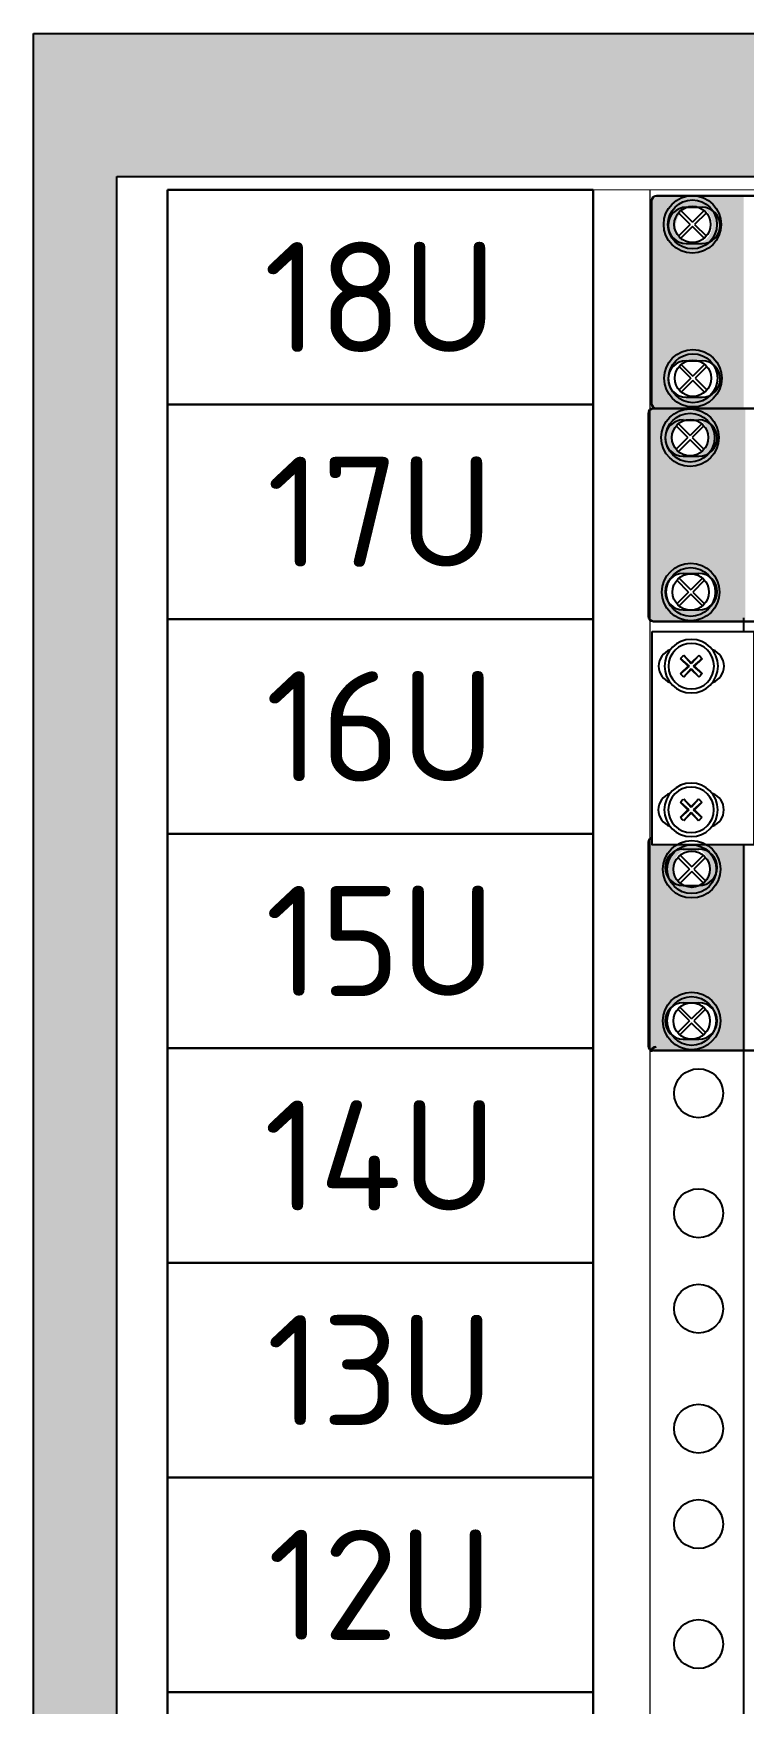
# Model space of a CAD drawing. Header units: millimetres. Extents: x 4247 to 622543, y -201358 to 142419.
# Drawn here: x 239304 to 241347, y -119639 to -114830 of the extents above; entities that cross this region are included whole.
import ezdxf
from ezdxf.enums import TextEntityAlignment as Align

# ---------------------------------------------------------------- set-up
doc = ezdxf.new("R2010")
doc.units = ezdxf.units.MM
doc.set_wipeout_variables(frame=1)
doc.layers.add('(АР) Текст', color=7, linetype='Continuous', lineweight=25)
for name, color, linetype in [('_АТ-Имя', 7, 'Continuous'), ('_АТ-Спецификация', 7, 'Continuous'), ('_БЛ-Маска', 250, 'Continuous'), ('_Оборудование ИСПП', 255, 'Continuous')]:
    doc.layers.add(name, color=color, linetype=linetype)
doc.layers.add('_АТ-Примечания', color=250, linetype='Continuous', plot=False)
doc.layers.add('ЛВС_коммутаторы', color=7, linetype='Continuous', lineweight=25, true_color=0x000000)
doc.styles.add('AT-Шрифт', font='ARIALN.TTF', dxfattribs={"height": 2.5})
doc.styles.add('ICOCPEUR', font='isocpeur.ttf')

# ---------------------------------------------------------------- blocks, each defined once
blk = doc.blocks.new('Органайзер1U')
at = {"ltscale": 10}
h = blk.add_hatch(color=256, dxfattribs=at)
h.set_gradient(color1=(255, 255, 255), rotation=45, one_color=1, tint=1, name='CYLINDER')
h.paths.add_polyline_path([(2213, -0.2), (2403, -0.2, 0.41423), (2413, 9.8), (2413, 429.8, 0.414197), (2403, 439.8), (2213, 439.8)])
h.paths.add_polyline_path([(2308.9, 341, 0.918324), (2341.3, 416.1, 0.918324)], flags=16)
h.paths.add_polyline_path([(2308.9, 98.6), (2341.3, 98.6, -1), (2341.3, 23.5), (2308.9, 23.5, -1)], flags=16)
h.paths.add_polyline_path([(-2413, 9.8, 0.414197), (-2403, -0.2), (-2213, -0.2), (-2213, 439.8), (-2403, 439.8, 0.41423), (-2413, 429.8)])
h.paths.add_polyline_path([(-2341.3, 341, 0.918324), (-2308.9, 416.1, 0.918324)], flags=16)
h.paths.add_polyline_path([(-2341.3, 98.6), (-2308.9, 98.6, -1), (-2308.9, 23.5), (-2341.3, 23.5, -1)], flags=16)
at = {"color": 0}
for p, q in [((-2341.3, 416.1), (-2308.9, 416.1)), ((-2341.3, 341), (-2308.9, 341)), ((-2341.3, 98.6), (-2308.9, 98.6)), ((-2341.3, 23.5), (-2308.9, 23.5))]:
    blk.add_line(p, q, dxfattribs=at)
at = {"lineweight": 30, "ltscale": 10}
for points in [[(-2413, 9.8), (-2413, 429.8)], [(-2403, 439.8), (2403, 439.8)], [(2403, -0.2), (-2403, -0.2)]]:
    blk.add_lwpolyline(points, dxfattribs=at)
at = {"lineweight": 30}
for centre, start, end in [((-2403, 429.8), 90, 180), ((-2403, 9.8), 180, 270)]:
    blk.add_arc(centre, 10, start, end, dxfattribs=at)
at = {"color": 0}
for centre, start, end in [((-2341.3, 378.6), 90, 270), ((-2308.9, 378.6), 270, 90), ((-2341.3, 61.1), 90, 270), ((-2308.9, 61.1), 270, 90)]:
    blk.add_arc(centre, 37.6, start, end, dxfattribs=at)
blk = doc.blocks.new('24_port')
at = {"ltscale": 10}
h = blk.add_hatch(color=256, dxfattribs=at)
h.set_gradient(color1=(230, 230, 230), color2=(232, 232, 232), rotation=45, one_color=1, tint=0.91, name='CYLINDER')
h.paths.add_polyline_path([(-2413, 10, 0.414214), (-2403, 0), (-2223, 0), (-2223, 440), (-2403, 440, 0.414214), (-2413, 430)])
h.paths.add_polyline_path([(-2341.3, 98.8), (-2308.9, 98.8, -1), (-2308.9, 23.7), (-2341.3, 23.7, -1)], flags=16)
h.paths.add_polyline_path([(-2341.3, 341.2, 0.918324), (-2308.9, 416.3, 0.918324)], flags=16)
h.paths.add_polyline_path([(2413, 430, 0.414214), (2403, 440), (2223, 440), (2223, 0), (2403, 0, 0.414214), (2413, 10)])
h.paths.add_polyline_path([(2308.9, 341.2, 0.918324), (2341.3, 416.3, 0.918324)], flags=16)
h.paths.add_polyline_path([(2308.9, 98.8), (2341.3, 98.8, -1), (2341.3, 23.7), (2308.9, 23.7, -1)], flags=16)
at = {"color": 0}
for p, q in [((-2341.3, 416.3), (-2308.9, 416.3)), ((-2341.3, 341.2), (-2308.9, 341.2)), ((-2341.3, 98.8), (-2308.9, 98.8)), ((-2341.3, 23.7), (-2308.9, 23.7))]:
    blk.add_line(p, q, dxfattribs=at)
at = {"lineweight": 30}
for points in [[(-2413, 10), (-2413, 430)], [(-2403, 440), (2403, 440)], [(2403, 0), (-2403, 0)]]:
    blk.add_lwpolyline(points, dxfattribs=at)
for centre, start, end in [((-2403, 430), 90, 180), ((-2403, 10), 180, 270)]:
    blk.add_arc(centre, 10, start, end, dxfattribs=at)
at = {"color": 0}
for centre, start, end in [((-2341.3, 378.7), 90, 270), ((-2308.9, 378.7), 270, 90), ((-2341.3, 61.2), 90, 270), ((-2308.9, 61.2), 270, 90)]:
    blk.add_arc(centre, 37.6, start, end, dxfattribs=at)
blk = doc.blocks.new('dpol-1U')
at = {"layer": '_АТ-Имя', "ltscale": 100, "style": 'AT-Шрифт', "flags": 8}
blk.add_attdef('NUMBER', text='', height=20, dxfattribs=at).set_placement((-16, -24.82), align=Align.RIGHT)
at = {"layer": '_АТ-Примечания', "ltscale": 100, "style": 'AT-Шрифт', "flags": 1}
for tag, p in [('DIMENSIONS', (487.6, -37.34)), ('COMMENT1', (487.6, -43.82)), ('COMMENT2', (487.6, -49.34)), ('COMMENT3', (487.6, -54.87))]:
    blk.add_attdef(tag, p, '', height=3, dxfattribs=at)
at = {"layer": '_АТ-Спецификация', "ltscale": 100, "style": 'AT-Шрифт'}
for tag, p, height, flags in [('NUM', (487.6, 4.18), 3, 1), ('NAME', (487.6, -1.82), 3, 1), ('DESCRIPTION', (487.6, -7.82), 3, 1), ('MARK', (571.3, -24.82), 20, 8), ('CODE', (487.6, -13.82), 3, 1), ('MADEBY', (487.6, -19.82), 3, 1), ('POSITION', (487.6, -25.82), 3, 1), ('POSITION2', (487.6, -31.82), 3, 1)]:
    blk.add_attdef(tag, p, '', height=height, dxfattribs=dict(at, flags=flags))
at = {"ltscale": 100}
blk.add_wipeout([(0, 7.18), (20.94, 7.18), (20.94, -36.82), (0, -36.82)], dxfattribs=at).dxf.layer = '_БЛ-Маска'
for p, q in [((5.86, 1.53), (7.39, 0)), ((7.39, 0), (5.86, 1.53)), ((5.86, 1.53), (7.6, 0)), ((5.86, -1.53), (7.39, 0)), ((7.39, 0), (5.86, -1.53)), ((7.6, 0), (5.86, -1.53)), ((6.54, 2.2), (8.06, 0.68)), ((8.06, 0.68), (6.54, 2.2)), ((8.06, 0.47), (6.54, 2.2)), ((9.59, 2.2), (8.06, 0.68)), ((8.06, 0.68), (9.59, 2.2)), ((9.59, 2.2), (8.06, 0.47)), ((8.53, 0), (10.27, 1.53)), ((10.27, -1.53), (8.53, 0)), ((10.27, 1.53), (8.74, 0)), ((8.74, 0), (10.27, 1.53)), ((10.27, -1.53), (8.74, 0)), ((8.74, 0), (10.27, -1.53)), ((6.54, -2.2), (8.06, -0.47)), ((6.54, -2.2), (8.06, -0.68)), ((8.06, -0.68), (6.54, -2.2)), ((8.06, -0.47), (9.59, -2.2)), ((9.59, -2.2), (8.06, -0.68)), ((8.06, -0.68), (9.59, -2.2)), ((6.49, -27.43), (8.01, -28.96)), ((8.01, -28.96), (6.49, -27.43)), ((8.01, -29.17), (6.49, -27.43)), ((9.54, -27.43), (8.01, -28.96)), ((8.01, -28.96), (9.54, -27.43)), ((9.54, -27.43), (8.01, -29.17)), ((5.81, -28.11), (7.34, -29.63)), ((7.34, -29.63), (5.81, -28.11)), ((5.81, -28.11), (7.55, -29.63)), ((5.81, -31.16), (7.34, -29.63)), ((7.34, -29.63), (5.81, -31.16)), ((7.55, -29.63), (5.81, -31.16)), ((6.49, -31.84), (8.01, -30.1)), ((6.49, -31.84), (8.01, -30.31)), ((8.01, -30.31), (6.49, -31.84)), ((8.01, -30.1), (9.54, -31.84)), ((9.54, -31.84), (8.01, -30.31)), ((8.01, -30.31), (9.54, -31.84)), ((8.48, -29.63), (10.22, -28.11)), ((10.22, -31.16), (8.48, -29.63)), ((10.22, -28.11), (8.69, -29.63)), ((8.69, -29.63), (10.22, -28.11)), ((10.22, -31.16), (8.69, -29.63)), ((8.69, -29.63), (10.22, -31.16))]:
    blk.add_line(p, q)
blk.add_lwpolyline([(0, 7.18), (20.94, 7.18), (20.94, -36.82), (0, -36.82)], close=True, dxfattribs=at)
for centre, start, end in [((4.86, 0), 109.3139, 250.6861), ((11.26, 0), 289.3139, 70.6861), ((4.81, -29.63), 109.3139, 250.6861), ((11.21, -29.63), 289.3139, 70.6861)]:
    blk.add_arc(centre, 3.56, start, end)
at = {"extrusion": (0, 0, -1)}
for centre, major_axis, start_param, end_param in [((8.06, 0), (3.9, 3.9), 3.926991, 10.210176), ((8.06, 0), (3.32, 3.32), 3.926991, 10.210176), ((8.06, 0), (-1.9, 1.9), 6.103596, 6.462775), ((8.06, 0), (1.9, 1.9), -0.17959, 0.17959), ((8.06, 0), (-1.9, 1.9), 4.532799, 4.891979), ((8.06, 0), (1.9, 1.9), 1.391207, 1.750386), ((8.01, -29.63), (3.9, 3.9), 3.926991, 10.210176), ((8.01, -29.63), (3.32, 3.32), 3.926991, 10.210176), ((8.01, -29.63), (-1.9, 1.9), 6.103596, 6.462775), ((8.01, -29.63), (1.9, 1.9), -0.17959, 0.17959), ((8.01, -29.63), (-1.9, 1.9), 4.532799, 4.891979), ((8.01, -29.63), (1.9, 1.9), 1.391207, 1.750386)]:
    blk.add_ellipse(centre, major_axis=major_axis, ratio=1, start_param=start_param, end_param=end_param, dxfattribs=at)
at = {"linetype": 'ByBlock', "lineweight": -2, "ltscale": 100}
blk.add_point((0, 0), dxfattribs=at)

msp = doc.modelspace()

# ---------------------------------------------------------------- linework, layer by layer
at = {"layer": '(АР) Текст', "color": 7, "lineweight": 30}
msp.add_line((240914.015, -115280.853), (240914.015, -126402.125), dxfattribs=at)
at = {"layer": '(АР) Текст', "color": 7, "lineweight": 15}
msp.add_line((241078.494, -122544.183), (241078.494, -115280.853), dxfattribs=at)
at = {"layer": '(АР) Текст', "color": 7, "lineweight": 30}
for points in [[(240914.015, -126402.125), (239690.047, -126402.125), (239690.047, -115280.853)], [(239690.047, -115280.853), (240914.015, -115280.853)], [(239690.047, -115898.701), (240914.015, -115898.701)], [(239690.047, -116516.55), (240914.015, -116516.55)], [(239690.047, -117134.398), (240914.015, -117134.398)], [(239690.047, -117752.247), (240914.015, -117752.247)], [(239690.047, -118370.095), (240914.015, -118370.095)], [(239690.047, -118987.944), (240914.015, -118987.944)], [(239690.047, -119605.792), (240914.015, -119605.792)]]:
    msp.add_lwpolyline(points, dxfattribs=at)
at = {"layer": '(АР) Текст', "color": 7}
for points in [[(241193.536, -115380.426), (241159.888, -115346.778)], [(241166.24, -115340.425), (241199.889, -115374.074)], [(241233.537, -115340.425), (241199.889, -115374.074)], [(241239.89, -115346.778), (241206.241, -115380.426)], [(241193.536, -115380.426), (241159.888, -115414.075)], [(241199.889, -115386.779), (241166.24, -115420.427)], [(241233.537, -115420.427), (241199.889, -115386.779)], [(241206.241, -115380.426), (241239.89, -115414.075)], [(241195.009, -115823.197), (241161.36, -115789.549)], [(241195.009, -115823.197), (241161.36, -115856.846)], [(241167.713, -115783.196), (241201.361, -115816.845)], [(241201.361, -115829.55), (241167.713, -115863.198)], [(241235.01, -115783.196), (241201.361, -115816.845)], [(241235.01, -115863.198), (241201.361, -115829.55)], [(241241.362, -115789.549), (241207.714, -115823.197)], [(241207.714, -115823.197), (241241.362, -115856.846)], [(241186.739, -115994.156), (241153.09, -115960.507)], [(241159.443, -115954.155), (241193.091, -115987.803)], [(241226.74, -115954.155), (241193.091, -115987.803)], [(241233.092, -115960.507), (241199.444, -115994.156)], [(241186.739, -115994.156), (241153.09, -116027.804)], [(241193.091, -116000.508), (241159.443, -116034.157)], [(241226.74, -116034.157), (241193.091, -116000.508)], [(241199.444, -115994.156), (241233.092, -116027.804)], [(241188.587, -116438.649), (241154.938, -116405.001)], [(241161.291, -116398.648), (241194.939, -116432.296)], [(241228.587, -116398.648), (241194.939, -116432.296)], [(241234.94, -116405.001), (241201.292, -116438.649)], [(241188.587, -116438.649), (241154.938, -116472.297)], [(241194.939, -116445.002), (241161.291, -116478.65)], [(241228.587, -116478.65), (241194.939, -116445.002)], [(241201.292, -116438.649), (241234.94, -116472.297)], [(241346.953, -116513.111), (241346.953, -126446.198)], [(241191.213, -117673.56), (241157.565, -117639.912)], [(241163.918, -117633.559), (241197.566, -117667.208)], [(241231.214, -117633.559), (241197.566, -117667.208)], [(241237.567, -117639.912), (241203.919, -117673.56)], [(241191.213, -117673.56), (241157.565, -117707.209)], [(241197.566, -117679.913), (241163.918, -117713.561)], [(241231.214, -117713.561), (241197.566, -117679.913)], [(241203.919, -117673.56), (241237.567, -117707.209)]]:
    msp.add_lwpolyline(points, dxfattribs=at)
for centre, radius in [((241199.889, -115380.426), 82.781), ((241199.889, -115380.426), 70.372), ((241199.889, -115380.426), 52.271), ((241201.361, -115823.197), 82.781), ((241201.361, -115823.197), 70.372), ((241201.361, -115823.197), 52.271), ((241193.091, -115994.156), 82.781), ((241193.091, -115994.156), 70.372), ((241193.091, -115994.156), 52.271), ((241194.939, -116438.649), 82.781), ((241194.939, -116438.649), 70.372), ((241194.939, -116438.649), 52.271), ((241197.566, -117673.56), 82.781), ((241197.566, -117673.56), 70.372), ((241197.566, -117673.56), 52.271), ((241217.441, -117881.676), 70.372), ((241217.441, -118227.078), 70.372), ((241217.441, -118501.789), 70.372), ((241217.441, -118847.191), 70.372), ((241217.441, -119121.902), 70.372), ((241217.441, -119467.304), 70.372)]:
    msp.add_circle(centre, radius, dxfattribs=at)
at = {"lineweight": 30}
msp.add_arc((241095.843, -117762.134, -420.527), 13.923, 90, 180, dxfattribs=at)
at = {"layer": '_Оборудование ИСПП', "const_width": 2}
msp.add_lwpolyline([(240914.015, -115280.853), (247822.505, -115280.853)], dxfattribs=at)
at = {"layer": 'ЛВС_коммутаторы', "lineweight": 30, "elevation": -420.527}
msp.add_lwpolyline([(247787.187, -117145.766), (241095.843, -117145.766)], dxfattribs=at)

# ---------------------------------------------------------------- block references
at = {"layer": '(АР) Текст', "color": 7, "lineweight": 15, "xscale": 1.392289720480715, "yscale": 1.392289720480715, "zscale": 1.392289720480715}
for name, p in [('24_port', (244442.016, -115910.666)), ('Органайзер1U', (244433.23, -116522.766)), ('Органайзер1U', (244433.23, -117758.463))]:
    msp.add_blockref(name, p, dxfattribs=at)

# ---------------------------------------------------------------- texts
at = {"layer": '(АР) Текст', "color": 7, "char_height": 317.0059, "width": 1223.96769, "attachment_point": 5, "style": 'ICOCPEUR'}
for s, insert in [('{\\C0;18U}', (240302.031, -115589.777)), ('{\\C0;17U}', (240302.031, -116207.625)), ('{\\C0;16U}', (240302.031, -116825.474)), ('{\\C0;15U}', (240302.031, -117443.322)), ('{\\C0;14U}', (240302.031, -118061.171)), ('{\\C0;13U}', (240302.031, -118679.019)), ('{\\C0;12U}', (240302.031, -119296.868))]:
    msp.add_mtext(s, dxfattribs=dict(at, insert=insert))

# ---------------------------------------------------------------- next in the draw order: block references
at = {"layer": '(АР) Текст', "color": 7, "lineweight": 15, "xscale": 13.96127271805139, "yscale": 13.96127271805139, "zscale": 13.96127271805139}
msp.add_blockref('dpol-1U', (241084.078, -116652.093), dxfattribs=at)

# ---------------------------------------------------------------- next in the draw order: hatches: boundary and pattern name
at = {"layer": '_Оборудование ИСПП', "true_color": 0x939598, "transparency": 33554636}
h = msp.add_hatch(color=252, dxfattribs=at)
h.dxf.hatch_style = 1
h.paths.add_polyline_path([(239303.869, -114830.481), (239303.869, -127203.192), (249233.312, -127203.192), (249233.312, -114830.481)])
h.paths.add_polyline_path([(249013.217, -115242.176), (249013.217, -126421.016), (239544.247, -126421.016), (239544.247, -115242.176)], flags=16)

# ---------------------------------------------------------------- next in the draw order: linework, layer by layer
at = {"layer": '(АР) Текст', "color": 7}
for points in [[(241191.394, -117236.627), (241157.746, -117202.978)], [(241164.098, -117196.626), (241197.747, -117230.274)], [(241231.395, -117196.626), (241197.747, -117230.274)], [(241237.747, -117202.978), (241204.099, -117236.627)], [(241191.394, -117236.627), (241157.746, -117270.275)], [(241197.747, -117242.979), (241164.098, -117276.628)], [(241231.395, -117276.628), (241197.747, -117242.979)], [(241204.099, -117236.627), (241237.747, -117270.275)]]:
    msp.add_lwpolyline(points, dxfattribs=at)
for radius in [82.781, 70.372, 52.271]:
    msp.add_circle((241197.747, -117236.627), radius, dxfattribs=at)
at = {"layer": '_Оборудование ИСПП'}
for points in [[(239303.869, -114830.481), (249233.312, -114830.481), (249233.312, -127203.192), (239303.869, -127203.192)], [(239544.247, -115242.176), (249013.217, -115242.176), (249013.217, -126421.016), (239544.247, -126421.016)]]:
    msp.add_lwpolyline(points, close=True, dxfattribs=at)

doc.saveas('drawing.dxf')
